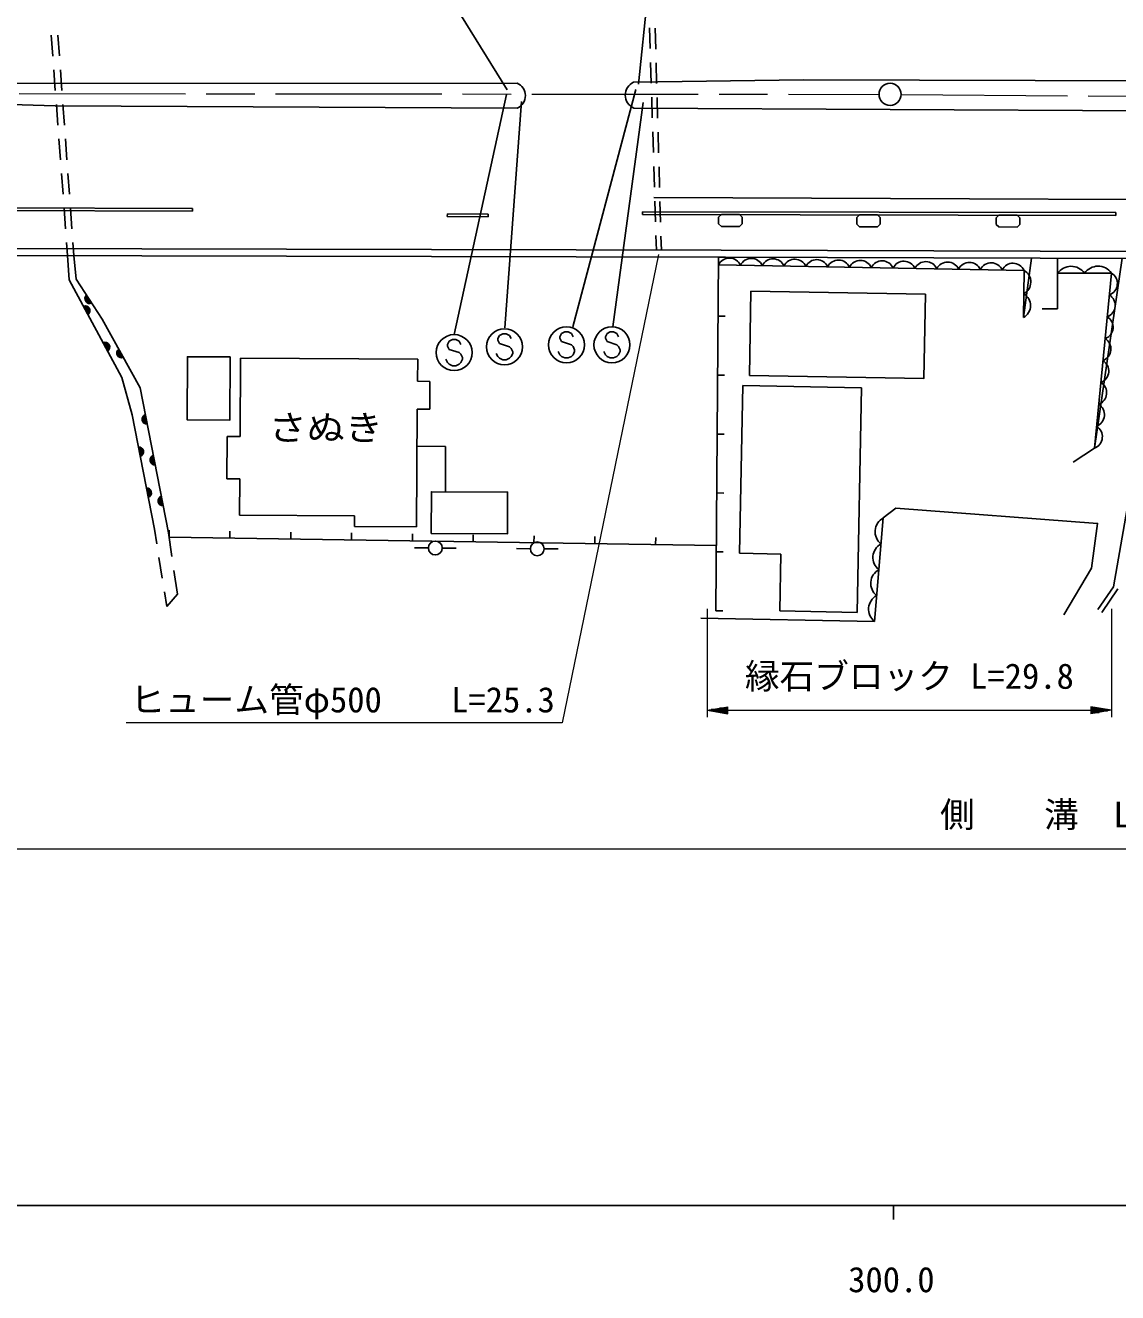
# Model space of a CAD drawing. Units: millimetres, scale not verified. Extents: x 40000 to 680000, y 20000 to 380000.
# Drawn here: x 305368 to 384167, y 198715 to 290143 of the extents above; entities that cross this region are included whole.
import ezdxf
from ezdxf.enums import TextEntityAlignment as Align

# ---------------------------------------------------------------- set-up
doc = ezdxf.new("R2010")
doc.units = ezdxf.units.MM
doc.header["$LTSCALE"] = 1000
doc.linetypes.add('CHAIN', pattern=[18.5, 12, -1.5, 3.5, -1.5])
for name, color, linetype, lineweight in [('M-BGD', 7, 'Continuous', 25), ('M-BMK', 2, 'CHAIN', 13), ('M-BMK-SRVR', 3, 'Continuous', 25), ('M-STR-HTXT', 7, 'Continuous', 13), ('M-STR-STRC', 7, 'Continuous', 25), ('M-STR-STRD', 7, 'Continuous', 25), ('M-TTL-BAND', 7, 'Continuous', 25)]:
    doc.layers.add(name, color=color, linetype=linetype, lineweight=lineweight)
doc.styles.add('ＭＳ ゴシック', font='')
doc.styles.get('ＭＳ ゴシック').set_extended_font_data('MS Gothic')

msp = doc.modelspace()

# ---------------------------------------------------------------- linework, layer by layer
at = {"layer": 'M-BGD'}
for p, q in [((350444, 288464), (350398, 289964)), ((350840, 288435), (350798, 289935)), ((307345, 287928), (307234, 289424)), ((307823, 287932), (307715, 289428)), ((350520, 285966), (350474, 287465)), ((350911, 285936), (350869, 287436)), ((307530, 285435), (307419, 286931)), ((308003, 285439), (307895, 286935)), ((307715, 282942), (307604, 284438)), ((308183, 282945), (308075, 284441)), ((350597, 283467), (350551, 284966)), ((350982, 283437), (350939, 284937)), ((307900, 280449), (307789, 281945)), ((308362, 280452), (308255, 281948)), ((350674, 280968), (350628, 282467)), ((351053, 280938), (351010, 282438)), ((350751, 278469), (350705, 279968)), ((351123, 278439), (351081, 279939)), ((308085, 277956), (307974, 279452)), ((308542, 277958), (308434, 279454)), ((350827, 275970), (350781, 277470)), ((351194, 275940), (351152, 277440)), ((308270, 275463), (308159, 276959)), ((308722, 275465), (308614, 276961)), ((349884, 276698), (349885, 276498)), ((355380, 276302), (355379, 275819)), ((355581, 276487), (355380, 276302)), ((355581, 276487), (356883, 276485)), ((356883, 276485), (357082, 276298)), ((357082, 276298), (357081, 275815)), ((365342, 276283), (365341, 275800)), ((365542, 276468), (365342, 276283)), ((365542, 276468), (366844, 276466)), ((366844, 276466), (367044, 276280)), ((367044, 276280), (367043, 275797)), ((375407, 276264), (375406, 275781)), ((375607, 276450), (375407, 276264)), ((375607, 276450), (376909, 276447)), ((376909, 276447), (377109, 276261)), ((377109, 276261), (377108, 275778)), ((355579, 275633), (355379, 275819)), ((355579, 275633), (356881, 275630)), ((356881, 275630), (357081, 275815)), ((365541, 275614), (365341, 275800)), ((365541, 275614), (366842, 275612)), ((366842, 275612), (367043, 275797)), ((375606, 275595), (375406, 275781)), ((375606, 275595), (376907, 275593)), ((376907, 275593), (377108, 275778)), ((308413, 273532), (308344, 274465)), ((308862, 273531), (308794, 274467)), ((350890, 273933), (350858, 274971)), ((351251, 273933), (351223, 274941)), ((252101, 274163), (355571, 273923)), ((252101, 273663), (355570, 273423)), ((308413, 273532), (308538, 271787)), ((308862, 273531), (309044, 271841)), ((355184, 247900), (355384, 273423)), ((355384, 273423), (355884, 273419)), ((355384, 273423), (355884, 273419)), ((355570, 273423), (460718, 273118)), ((355571, 273923), (460374, 273619)), ((377373, 269071), (377956, 273358)), ((379826, 273352), (379825, 269691)), ((383721, 272274), (379826, 272254)), ((382485, 259647), (383721, 272274)), ((355350, 269169), (355850, 269165)), ((379825, 269691), (378716, 269685)), ((383856, 249634), (387295, 269328)), ((320891, 266122), (320860, 260473)), ((333674, 266051), (320891, 266122)), ((333665, 264464), (333674, 266051)), ((334547, 264459), (333665, 264464)), ((334536, 262441), (334547, 264459)), ((355317, 264915), (355817, 264911)), ((356884, 252053), (357123, 264156)), ((357123, 264156), (365686, 263987)), ((365686, 263987), (365366, 247791)), ((333577, 253973), (333624, 262446)), ((333624, 262446), (334536, 262441)), ((355284, 260661), (355784, 260657)), ((319921, 260478), (319904, 257420)), ((320860, 260473), (319921, 260478)), ((333609, 259777), (335690, 259766)), ((335676, 256489), (335690, 259766)), ((319904, 257420), (320843, 257415)), ((320843, 257415), (320828, 254801)), ((355250, 256407), (355750, 256403)), ((320828, 254801), (329109, 254755)), ((329109, 254755), (329105, 253998)), ((314847, 252727), (314679, 253786)), ((315944, 251812), (315691, 253537)), ((315738, 253220), (315745, 253720)), ((315738, 253220), (315745, 253720)), ((320125, 253154), (320132, 253654)), ((324512, 253088), (324519, 253588)), ((328899, 253022), (328906, 253522)), ((329105, 253998), (333577, 253973)), ((333286, 252956), (333293, 253455)), ((337673, 252890), (337680, 253389)), ((342060, 252823), (342067, 253323)), ((346447, 252757), (346454, 253257)), ((355221, 252625), (315738, 253220)), ((334441, 252441), (333442, 252445)), ((335441, 252435), (336441, 252427)), ((341798, 252381), (340798, 252390)), ((342798, 252374), (343798, 252368)), ((350834, 252691), (350841, 253191)), ((355221, 252625), (355228, 253125)), ((315241, 250258), (315005, 251740)), ((355217, 252154), (355717, 252150)), ((359865, 251994), (356884, 252053)), ((359785, 247902), (359865, 251994)), ((316341, 249097), (316088, 250822)), ((382733, 247993), (383856, 249634)), ((315567, 248212), (315398, 249271)), ((315567, 248212), (316341, 249097)), ((383022, 247795), (384188, 249499)), ((355184, 247900), (355684, 247896)), ((365366, 247791), (359785, 247902)), ((354095, 247376), (366621, 247141))]:
    msp.add_line(p, q, dxfattribs=at)
for points in [[(350705, 277712), (407623, 277472), (460232, 277061), (513024, 276696), (567073, 276238)], [(377373, 269071), (377412, 272467), (355379, 272871)], [(384488, 273339), (382485, 259647), (380954, 258626)], [(314679, 253786), (313069, 262034), (312339, 264748), (308538, 271787)], [(309044, 271841), (310903, 268953), (313646, 264003), (315691, 253537)], [(368153, 255308), (367250, 254602), (366621, 247141)], [(380286, 247612), (382289, 250989), (382721, 254209), (368153, 255308)]]:
    msp.add_lwpolyline(points, dxfattribs=at)
for points in [[(357602, 264880), (370195, 264667), (370298, 270743), (357705, 270957)], [(320156, 266223), (320132, 261669), (317039, 261685), (317063, 266239)], [(334647, 253481), (340149, 253457), (340162, 256470), (334660, 256494)]]:
    msp.add_lwpolyline(points, close=True, dxfattribs=at)
for centre in [(334941, 252439), (342298, 252377)]:
    msp.add_circle(centre, 500, dxfattribs=at)
for centre, radius, start, end in [((356159, 272487), 869, 24.09236, 153.80532), ((357733, 272458), 869, 24.09236, 153.80532), ((359307, 272430), 869, 24.09236, 153.80532), ((360881, 272401), 869, 24.09236, 153.80532), ((362455, 272372), 869, 24.09236, 153.80532), ((364028, 272343), 869, 24.09236, 153.80532), ((365602, 272314), 869, 24.09236, 153.80532), ((367176, 272285), 869, 24.09236, 153.80532), ((368750, 272256), 869, 24.09236, 153.80532), ((370323, 272227), 869, 24.09236, 153.80532), ((371897, 272199), 869, 24.09236, 153.80532), ((373471, 272170), 869, 24.09236, 153.80532), ((375045, 272141), 869, 24.09236, 153.80532), ((376618, 272112), 869, 24.09236, 153.80532), ((376931, 271623), 971, 298.34386, 60.32374), ((380803, 271561), 1198, 35.9364, 144.6461), ((382751, 271570), 1198, 35.9364, 144.6461), ((383267, 271521), 879, 289.94117, 58.8807), ((310019, 270427), 354, 131.56591, 293.97109), ((310019, 270427), 283, 133.78995, 291.74705), ((376912, 269925), 971, 298.34386, 60.32374), ((383112, 269943), 879, 289.94117, 58.8807), ((309678, 269562), 354, 307.16123, 109.56641), ((309678, 269562), 283, 309.38527, 107.34237), ((309678, 269562), 212, 313.13159, 103.59604), ((310019, 270427), 212, 137.53628, 288.00072), ((310019, 270427), 142, 145.248, 280.28899), ((310019, 270427), 100, 155.56567, 269.97133), ((310019, 270427), 100, 155.56567, 269.97133), ((309678, 269562), 142, 320.84332, 95.88431), ((309678, 269562), 100, 331.16099, 85.56665), ((309678, 269562), 100, 331.16099, 85.56665), ((382958, 268365), 879, 289.94117, 58.8807), ((311103, 266922), 354, 307.16123, 109.56641), ((311103, 266922), 283, 309.38527, 107.34237), ((311103, 266922), 212, 313.13159, 103.59604), ((311103, 266922), 142, 320.84332, 95.88431), ((311103, 266922), 100, 331.16099, 85.56665), ((311103, 266922), 100, 331.16099, 85.56665), ((382803, 266787), 879, 289.94117, 58.8807), ((312322, 266505), 354, 127.78334, 290.18852), ((312322, 266505), 283, 130.00738, 287.96448), ((312322, 266505), 212, 133.7537, 284.21815), ((312322, 266505), 142, 141.46543, 276.50642), ((312322, 266505), 100, 151.78309, 266.18876), ((312322, 266505), 100, 151.78309, 266.18876), ((382649, 265208), 879, 289.94117, 58.8807), ((382495, 263630), 879, 289.94117, 58.8807), ((382340, 262052), 879, 289.94117, 58.8807), ((314146, 261725), 354, 109.85596, 272.26114), ((314146, 261725), 283, 112.08, 270.0371), ((314146, 261725), 212, 115.82633, 266.29077), ((314146, 261725), 142, 123.53806, 258.57904), ((314146, 261725), 100, 133.85572, 248.26138), ((314146, 261725), 100, 133.85572, 248.26138), ((382186, 260473), 879, 289.94117, 58.8807), ((313533, 259372), 354, 289.84106, 92.24624), ((313533, 259372), 283, 292.0651, 90.0222), ((313533, 259372), 212, 295.81142, 86.27587), ((313533, 259372), 142, 303.52315, 78.56414), ((313533, 259372), 100, 313.84082, 68.24648), ((313533, 259372), 100, 313.84082, 68.24648), ((314721, 258781), 354, 109.85596, 272.26114), ((314721, 258781), 283, 112.08, 270.0371), ((314721, 258781), 212, 115.82633, 266.29077), ((314721, 258781), 142, 123.53806, 258.57904), ((314721, 258781), 100, 133.85572, 248.26138), ((314721, 258781), 100, 133.85572, 248.26138), ((314108, 256428), 354, 289.84106, 92.24624), ((314108, 256428), 283, 292.0651, 90.0222), ((314108, 256428), 212, 295.81142, 86.27587), ((314108, 256428), 142, 303.52315, 78.56414), ((314108, 256428), 100, 313.84082, 68.24648), ((314108, 256428), 100, 313.84082, 68.24648), ((315297, 255836), 354, 109.85596, 272.26114), ((315297, 255836), 283, 112.08, 270.0371), ((315297, 255836), 212, 115.82633, 266.29077), ((315297, 255836), 142, 123.53806, 258.57904), ((315297, 255836), 100, 133.85572, 248.26138), ((315297, 255836), 100, 133.85572, 248.26138), ((367795, 253616), 1126, 118.96011, 231.41279), ((367638, 251751), 1126, 118.96011, 231.41279), ((367481, 249886), 1126, 118.96011, 231.41279), ((367324, 248021), 1126, 118.96011, 231.41279)]:
    msp.add_arc(centre, radius, start, end, dxfattribs=at)
at = {"layer": 'M-BMK'}
for p, q in [((267913, 285250), (366952, 285166)), ((368552, 285160), (466708, 284418))]:
    msp.add_line(p, q, dxfattribs=at)
at = {"layer": 'M-BMK-SRVR'}
msp.add_circle((367752, 285166), 800, dxfattribs=at)
at = {"layer": 'M-STR-HTXT'}
for p, q in [((354552, 248047), (354552, 240230)), ((383733, 248047), (383733, 240230)), ((354552, 240730), (356052, 240980)), ((354552, 240730), (356052, 240480)), ((354552, 240730), (356052, 240730)), ((356052, 240780), (354852, 240780)), ((356052, 240680), (354852, 240680)), ((355152, 240830), (356052, 240830)), ((355152, 240630), (356052, 240630)), ((356052, 240880), (355452, 240880)), ((356052, 240580), (355452, 240580)), ((355752, 240930), (356052, 240930)), ((355752, 240530), (356052, 240530)), ((356052, 240480), (356052, 240980)), ((356052, 240730), (382233, 240730)), ((383733, 240730), (382233, 240980)), ((382233, 240980), (382233, 240480)), ((382533, 240930), (382233, 240930)), ((382233, 240880), (382833, 240880)), ((383133, 240830), (382233, 240830)), ((382233, 240780), (383433, 240780)), ((383733, 240730), (382233, 240480)), ((383733, 240730), (382233, 240730)), ((382233, 240680), (383433, 240680)), ((383133, 240630), (382233, 240630)), ((382233, 240580), (382833, 240580)), ((382533, 240530), (382233, 240530)), ((253373, 230742), (510567, 230742))]:
    msp.add_line(p, q, dxfattribs=at)
msp.add_lwpolyline([(351049, 273612), (344083, 239826), (312633, 239826)], dxfattribs=at)
at = {"layer": 'M-STR-STRC'}
for p, q in [((349592, 285904), (352388, 312656)), ((340130, 285495), (329808, 302140)), ((344861, 268399), (349420, 285517)), ((340087, 285151), (336302, 267840)), ((339958, 268313), (341162, 284657)), ((349936, 284571), (347743, 268399)), ((339815, 267897), (339579, 267779)), ((340052, 267897), (339815, 267897)), ((340288, 267779), (340052, 267897)), ((344049, 267919), (343931, 267683)), ((344285, 268037), (344049, 267919)), ((344521, 268037), (344285, 268037)), ((344758, 267919), (344521, 268037)), ((344876, 267683), (344758, 267919)), ((347331, 267919), (347213, 267683)), ((347568, 268037), (347331, 267919)), ((347804, 268037), (347568, 268037)), ((348040, 267919), (347804, 268037)), ((348159, 267683), (348040, 267919)), ((335947, 267360), (335829, 267124)), ((335829, 267124), (335829, 267006)), ((335829, 267006), (335947, 266769)), ((336184, 267478), (335947, 267360)), ((336420, 267478), (336184, 267478)), ((336656, 267360), (336420, 267478)), ((336775, 267124), (336656, 267360)), ((339579, 267779), (339461, 267543)), ((339461, 267543), (339461, 267425)), ((339461, 267425), (339579, 267188)), ((339579, 267188), (340288, 266952)), ((340406, 267543), (340288, 267779)), ((343931, 267683), (343931, 267564)), ((343931, 267564), (344049, 267328)), ((344049, 267328), (344758, 267092)), ((344758, 267092), (344876, 266973)), ((344876, 266973), (344994, 266737)), ((347213, 267683), (347213, 267564)), ((347213, 267564), (347331, 267328)), ((347331, 267328), (348040, 267092)), ((348040, 267092), (348159, 266973)), ((348159, 266973), (348277, 266737)), ((335829, 265824), (335711, 266060)), ((335947, 266769), (336656, 266533)), ((336656, 266533), (336775, 266415)), ((336775, 266415), (336893, 266178)), ((336893, 266060), (336775, 265824)), ((336893, 266178), (336893, 266060)), ((339461, 266243), (339343, 266479)), ((339579, 266125), (339461, 266243)), ((339815, 266007), (339579, 266125)), ((340288, 266125), (340052, 266007)), ((340288, 266952), (340406, 266834)), ((340406, 266243), (340288, 266125)), ((340406, 266834), (340524, 266597)), ((340524, 266479), (340406, 266243)), ((340524, 266597), (340524, 266479)), ((343931, 266383), (343812, 266619)), ((344049, 266264), (343931, 266383)), ((344285, 266146), (344049, 266264)), ((344521, 266146), (344285, 266146)), ((344758, 266264), (344521, 266146)), ((344876, 266383), (344758, 266264)), ((344994, 266619), (344876, 266383)), ((344994, 266737), (344994, 266619)), ((347213, 266383), (347095, 266619)), ((347331, 266264), (347213, 266383)), ((347568, 266146), (347331, 266264)), ((347804, 266146), (347568, 266146)), ((348040, 266264), (347804, 266146)), ((348159, 266383), (348040, 266264)), ((348277, 266619), (348159, 266383)), ((348277, 266737), (348277, 266619)), ((335947, 265706), (335829, 265824)), ((336184, 265587), (335947, 265706)), ((336420, 265587), (336184, 265587)), ((336656, 265706), (336420, 265587)), ((336775, 265824), (336656, 265706)), ((340052, 266007), (339815, 266007))]:
    msp.add_line(p, q, dxfattribs=at)
for centre in [(339934, 266952), (344403, 267092), (347686, 267092), (336302, 266533)]:
    msp.add_circle(centre, 1300, dxfattribs=at)
at = {"layer": 'M-STR-STRD'}
for p, q in [((246883, 285919), (340845, 285965)), ((461696, 283595), (349274, 284179)), ((250596, 277142), (317427, 276936)), ((250596, 276942), (317424, 276736)), ((317427, 276936), (317424, 276736)), ((335811, 276555), (335808, 276355)), ((335808, 276355), (338763, 276323)), ((335811, 276555), (338762, 276523)), ((338762, 276523), (338763, 276323)), ((349884, 276698), (384043, 276634)), ((349885, 276498), (384046, 276434)), ((384043, 276634), (384046, 276434))]:
    msp.add_line(p, q, dxfattribs=at)
for points in [[(349249, 286038), (361495, 286202), (403292, 286092), (434203, 284569), (461706, 284375)], [(340853, 284174), (307521, 284331), (270829, 285431)]]:
    msp.add_lwpolyline(points, dxfattribs=at)
for centre, radius, start, end in [((340471, 285068), 972, 293.11568, 67.3577), ((349651, 285114), 1008, 113.5343, 248.00375)]:
    msp.add_arc(centre, radius, start, end, dxfattribs=at)
at = {"layer": 'M-TTL-BAND'}
for p, q in [((40000, 205000), (579000, 205000)), ((368000, 205000), (368000, 204000))]:
    msp.add_line(p, q, dxfattribs=at)

# ---------------------------------------------------------------- texts
at = {"layer": 'M-BGD', "style": 'ＭＳ ゴシック', "width": 1.1}
msp.add_text('さぬき', height=1833, dxfattribs=at).set_placement((327039, 259649), align=Align.BOTTOM_CENTER)
at = {"layer": 'M-STR-HTXT', "style": 'ＭＳ ゴシック'}
for s, p in [('縁石ブロック L=29.8', (369142, 241730)), ('ヒューム管φ500\u3000\u3000L=25.3', (328258, 240026)), ('側\u3000\u3000溝  L=260.0', (381970, 231742))]:
    msp.add_text(s, height=1833, dxfattribs=at).set_placement(p, align=Align.BOTTOM_CENTER)
at = {"layer": 'M-TTL-BAND', "style": 'ＭＳ ゴシック'}
msp.add_text('300.0', height=1833, dxfattribs=at).set_placement((367844, 198195), align=Align.BOTTOM_CENTER)

doc.saveas('drawing.dxf')
